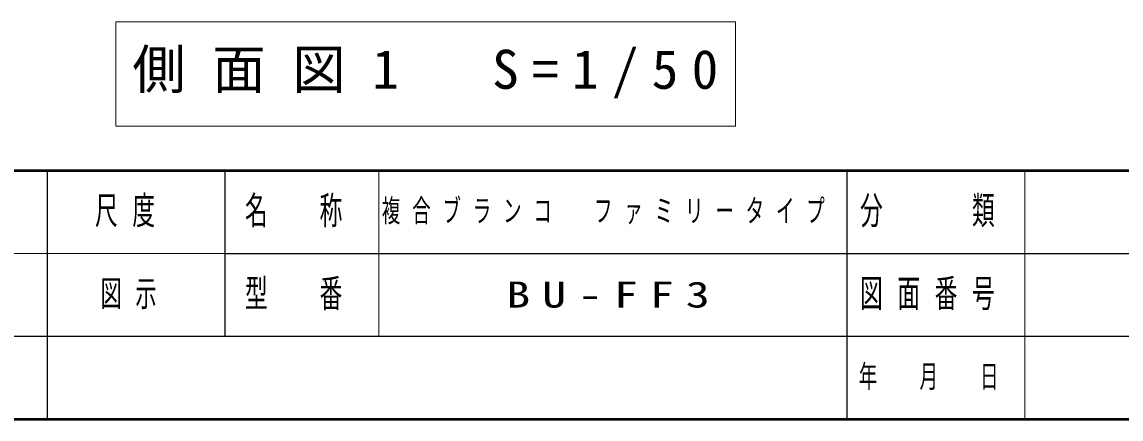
# Model space of a CAD drawing. Units: millimetres on the paper. Extents: x -385 to 0, y -5 to 267.
# Drawn here: x -204.6 to -111.9, y 0 to 33.5 of the extents above; entities that cross this region are included whole.
import ezdxf

# ---------------------------------------------------------------- set-up
doc = ezdxf.new("R2010")
doc.units = ezdxf.units.MM
doc.layers.add('LY_1', color=7, linetype='Continuous', lineweight=13)
doc.layers.add('LY_2', color=7, linetype='Continuous', lineweight=13)
doc.layers.add('LY_3', color=7, linetype='Continuous')
doc.styles.add('ＭＳ ゴシック', font='')
doc.styles.get('ＭＳ ゴシック').set_extended_font_data('MS Gothic')

msp = doc.modelspace()

# ---------------------------------------------------------------- linework, layer by layer
at = {"layer": 'LY_1'}
for p, q in [((-196.703, 33.549), (-196.703, 24.749)), ((-144.403, 33.549), (-196.703, 33.549)), ((-144.403, 24.749), (-144.403, 33.549)), ((-196.703, 24.749), (-144.403, 24.749))]:
    msp.add_line(p, q, dxfattribs=at)
at = {"layer": 'LY_2', "lineweight": 50}
for p, q in [((-385, 21), (0, 21)), ((-385, 0), (0, 0))]:
    msp.add_line(p, q, dxfattribs=at)
at = {"layer": 'LY_2', "lineweight": 25}
for p, q in [((-202.5, 21), (-202.5, 7)), ((-187.5, 21), (-187.5, 7)), ((-135, 21), (-135, 0)), ((-187.5, 14), (-70, 14)), ((-242.5, 7), (0, 7)), ((-202.5, 7), (-202.5, 0))]:
    msp.add_line(p, q, dxfattribs=at)
at = {"layer": 'LY_2'}
for p, q in [((-174.5, 21), (-174.5, 7)), ((-120, 21), (-120, 0)), ((-242.5, 14), (-187.5, 14))]:
    msp.add_line(p, q, dxfattribs=at)

# ---------------------------------------------------------------- texts
at = {"layer": 'LY_1', "insert": (-195.303, 29.149), "char_height": 3.299, "attachment_point": 4, "style": 'ＭＳ ゴシック'}
msp.add_mtext('\\T1.5;側面図1\u3000S=1/50', dxfattribs=at)
at = {"layer": 'LY_2', "attachment_point": 4, "style": 'ＭＳ ゴシック'}
for s, insert, char_height in [('\\T1.64;\\W0.6;尺度', (-198.45, 17.5), 2.346), ('\\T1.64;\\W0.6;名\u3000称', (-185.8, 17.5), 2.346), ('\\T1.64;\\W0.6;分\u3000\u3000類', (-133.9, 17.5), 2.346), ('\\T1.64;\\W0.6;型\u3000番', (-185.8, 10.5), 2.346), ('\\T1.64;\\W0.6;図面番号', (-133.9, 10.5), 2.346), ('\\T1.64;\\W0.6;年\u3000月\u3000日', (-134, 3.5), 1.906)]:
    msp.add_mtext(s, dxfattribs=dict(at, insert=insert, char_height=char_height))
at = {"layer": 'LY_3', "attachment_point": 4, "style": 'ＭＳ ゴシック'}
for s, insert, char_height in [('\\T1.64;\\W0.6;複合ブランコ\u3000ファミリータイプ', (-174.25, 17.5), 1.906), ('\\T1.64;\\W0.6;図示', (-198, 10.5), 2.199), ('\\T1.5;\\W1.35;BU-FF3', (-163.75, 10.5), 2.199)]:
    msp.add_mtext(s, dxfattribs=dict(at, insert=insert, char_height=char_height))

doc.saveas('drawing.dxf')
